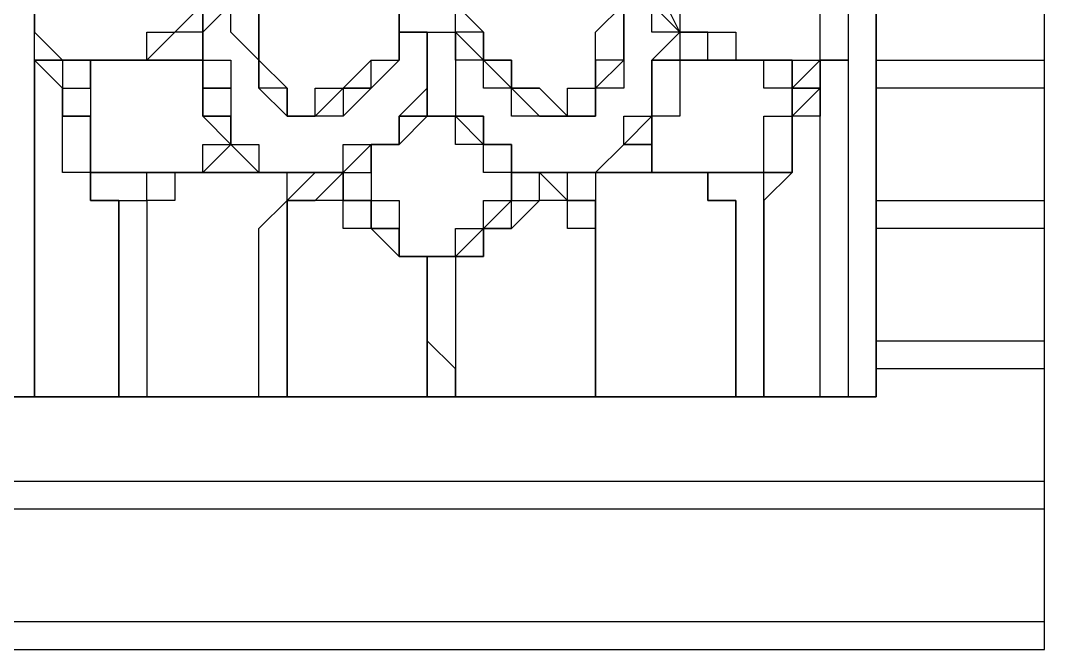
# Model space of a CAD drawing. Header units: millimetres. Extents: x 0 to 600, y 0 to 450.
# Drawn here: x 513.5 to 550, y 190 to 212.41 of the extents above; entities that cross this region are included whole.
import ezdxf

# ---------------------------------------------------------------- set-up
doc = ezdxf.new("R2010")
doc.units = ezdxf.units.MM
doc.layers.add('Engraving', color=1, linetype='Continuous')
doc.layers.add('External Cuts', color=5, linetype='Continuous')

# ---------------------------------------------------------------- blocks, each defined once
blk = doc.blocks.new('roof front')
for p, q in [((3, 15), (3, 66)), ((-153, 15), (3, 15))]:
    blk.add_line(p, q)

msp = doc.modelspace()

# ---------------------------------------------------------------- linework, layer by layer
at = {"layer": 'Engraving'}
for p, q in [((544, 212), (544, 223)), ((544, 221), (544, 212)), ((537, 212), (536, 214)), ((514, 212), (514, 213)), ((514, 213), (514, 212)), ((519, 212), (520, 213)), ((520, 213), (520, 212)), ((520, 212), (520, 213)), ((521, 213), (520, 212)), ((521, 212), (521, 213)), ((522, 213), (522, 212)), ((522, 212), (522, 213)), ((522, 213), (522, 212)), ((527, 213), (527, 212)), ((527, 212), (527, 213)), ((529, 212), (529, 213)), ((529, 213), (530, 212)), ((534, 212), (535, 213)), ((535, 212), (535, 213)), ((535, 213), (535, 212)), ((535, 213), (535, 212)), ((536, 213), (537, 212)), ((536, 212), (536, 213)), ((537, 213), (537, 212)), ((542, 212), (542, 213)), ((543, 213), (543, 212)), ((514, 211), (514, 212)), ((514, 212), (514, 212)), ((514, 212), (514, 212)), ((514, 212), (514, 212)), ((514, 212), (515, 211)), ((519, 212), (518, 211)), ((518, 211), (518, 212)), ((518, 212), (518, 212)), ((518, 212), (519, 212)), ((520, 212), (519, 212)), ((519, 212), (519, 212)), ((519, 212), (519, 212)), ((519, 212), (519, 212)), ((519, 212), (519, 212)), ((520, 211), (520, 212)), ((520, 212), (520, 212)), ((520, 212), (520, 212)), ((520, 212), (520, 212)), ((520, 212), (520, 212)), ((520, 212), (520, 211)), ((522, 211), (521, 212)), ((522, 212), (522, 212)), ((522, 212), (522, 211)), ((522, 211), (522, 212)), ((522, 212), (522, 212)), ((522, 212), (522, 211)), ((527, 211), (527, 212)), ((527, 212), (528, 212)), ((528, 212), (527, 212)), ((527, 212), (527, 211)), ((527, 212), (527, 212)), ((527, 212), (527, 212)), ((527, 212), (527, 211)), ((527, 211), (527, 212)), ((528, 212), (528, 212)), ((528, 212), (528, 212)), ((528, 212), (528, 212)), ((528, 212), (528, 212)), ((528, 212), (528, 211)), ((528, 211), (528, 212)), ((528, 212), (528, 212)), ((528, 212), (528, 212)), ((528, 212), (528, 212)), ((528, 211), (528, 212)), ((528, 212), (528, 212)), ((528, 212), (529, 212)), ((529, 212), (529, 212)), ((529, 212), (529, 212)), ((529, 212), (529, 212)), ((529, 212), (529, 212)), ((529, 212), (530, 211)), ((529, 211), (529, 212)), ((529, 212), (529, 212)), ((529, 212), (529, 212)), ((529, 212), (529, 212)), ((529, 212), (529, 211)), ((530, 212), (529, 212)), ((530, 211), (530, 212)), ((530, 212), (530, 212)), ((530, 212), (530, 211)), ((534, 211), (534, 212)), ((534, 212), (534, 212)), ((535, 211), (535, 212)), ((535, 212), (535, 212)), ((535, 212), (535, 211)), ((535, 212), (535, 211)), ((536, 211), (537, 212)), ((537, 212), (536, 212)), ((538, 212), (537, 212)), ((537, 212), (537, 212)), ((537, 212), (537, 212)), ((537, 212), (538, 212)), ((537, 212), (537, 211)), ((538, 211), (538, 212)), ((538, 212), (538, 212)), ((538, 212), (538, 212)), ((538, 212), (538, 212)), ((538, 212), (539, 212)), ((539, 212), (539, 211)), ((542, 211), (542, 212)), ((542, 212), (542, 212)), ((543, 212), (543, 211)), ((544, 212), (544, 199)), ((544, 199), (544, 212)), ((514, 206), (514, 211)), ((514, 211), (514, 211)), ((514, 211), (515, 211)), ((515, 210), (514, 211)), ((514, 211), (514, 210)), ((515, 211), (514, 211)), ((515, 211), (515, 210)), ((516, 211), (515, 211)), ((515, 211), (515, 211)), ((515, 211), (515, 211)), ((515, 211), (515, 211)), ((515, 211), (515, 211)), ((515, 211), (515, 211)), ((515, 211), (516, 211)), ((516, 210), (516, 211)), ((516, 211), (516, 211)), ((516, 211), (516, 211)), ((516, 211), (517, 211)), ((517, 211), (516, 211)), ((516, 211), (516, 211)), ((516, 211), (516, 211)), ((516, 211), (516, 211)), ((516, 211), (516, 211)), ((517, 211), (516, 211)), ((516, 211), (516, 210)), ((516, 211), (516, 211)), ((516, 211), (516, 211)), ((516, 211), (517, 211)), ((516, 211), (516, 211)), ((517, 211), (517, 211)), ((517, 211), (517, 211)), ((517, 211), (517, 211)), ((517, 211), (517, 211)), ((517, 211), (517, 211)), ((517, 211), (517, 211)), ((517, 211), (517, 211)), ((517, 211), (517, 211)), ((518, 211), (517, 211)), ((517, 211), (517, 211)), ((517, 211), (517, 211)), ((517, 211), (517, 211)), ((517, 211), (517, 211)), ((517, 211), (517, 211)), ((517, 211), (517, 211)), ((517, 211), (518, 211)), ((518, 211), (518, 211)), ((518, 211), (518, 211)), ((518, 211), (518, 211)), ((518, 211), (518, 211)), ((518, 211), (518, 211)), ((518, 211), (518, 211)), ((518, 211), (518, 211)), ((518, 211), (518, 211)), ((518, 211), (518, 211)), ((518, 211), (518, 211)), ((518, 211), (519, 211)), ((519, 211), (518, 211)), ((518, 211), (518, 211)), ((518, 211), (518, 211)), ((518, 211), (518, 211)), ((518, 211), (518, 211)), ((518, 211), (518, 211)), ((519, 211), (519, 211)), ((519, 211), (519, 211)), ((519, 211), (520, 211)), ((520, 211), (519, 211)), ((519, 211), (519, 211)), ((519, 211), (519, 211)), ((520, 211), (520, 211)), ((520, 211), (520, 211)), ((520, 211), (520, 210)), ((520, 210), (520, 211)), ((520, 211), (520, 211)), ((520, 211), (520, 211)), ((520, 210), (520, 211)), ((520, 211), (520, 211)), ((520, 211), (520, 211)), ((520, 211), (520, 211)), ((520, 211), (520, 211)), ((520, 211), (520, 211)), ((520, 211), (520, 211)), ((520, 211), (521, 211)), ((521, 211), (521, 211)), ((521, 211), (521, 210)), ((522, 211), (522, 211)), ((522, 211), (522, 210)), ((522, 210), (522, 211)), ((522, 211), (522, 211)), ((522, 210), (522, 211)), ((522, 211), (522, 211)), ((522, 211), (522, 211)), ((522, 211), (522, 211)), ((522, 211), (522, 211)), ((522, 211), (523, 210)), ((525, 210), (526, 211)), ((526, 210), (526, 211)), ((526, 211), (527, 211)), ((527, 211), (526, 210)), ((527, 211), (526, 210)), ((526, 211), (527, 211)), ((527, 211), (527, 211)), ((527, 211), (527, 211)), ((528, 211), (528, 209)), ((528, 210), (528, 211)), ((528, 210), (528, 211)), ((530, 211), (529, 211)), ((529, 211), (529, 210)), ((530, 211), (530, 211)), ((530, 211), (530, 211)), ((530, 211), (531, 210)), ((530, 210), (530, 211)), ((531, 211), (530, 211)), ((530, 211), (531, 211)), ((531, 210), (531, 211)), ((531, 211), (531, 210)), ((534, 210), (535, 211)), ((535, 211), (534, 211)), ((534, 211), (534, 210)), ((534, 210), (534, 211)), ((534, 211), (534, 211)), ((535, 211), (535, 211)), ((535, 211), (535, 210)), ((536, 210), (536, 211)), ((536, 211), (537, 211)), ((537, 211), (536, 211)), ((536, 211), (536, 211)), ((536, 211), (536, 211)), ((536, 211), (536, 210)), ((536, 210), (536, 211)), ((536, 211), (536, 211)), ((536, 211), (536, 211)), ((536, 211), (536, 211)), ((536, 211), (536, 211)), ((537, 211), (537, 211)), ((537, 211), (537, 211)), ((537, 211), (537, 211)), ((537, 211), (537, 211)), ((537, 211), (538, 211)), ((538, 211), (537, 211)), ((537, 211), (537, 211)), ((537, 211), (537, 211)), ((537, 211), (537, 211)), ((537, 211), (537, 210)), ((537, 211), (537, 211)), ((537, 211), (537, 211)), ((537, 211), (537, 211)), ((538, 211), (538, 211)), ((538, 211), (538, 211)), ((538, 211), (539, 211)), ((539, 211), (538, 211)), ((539, 211), (538, 211)), ((538, 211), (538, 211)), ((538, 211), (538, 211)), ((538, 211), (538, 211)), ((539, 211), (539, 211)), ((539, 211), (539, 211)), ((539, 211), (539, 211)), ((539, 211), (539, 211)), ((539, 211), (539, 211)), ((539, 211), (539, 211)), ((539, 211), (539, 211)), ((539, 211), (539, 211)), ((539, 211), (539, 211)), ((540, 211), (539, 211)), ((539, 211), (539, 211)), ((539, 211), (539, 211)), ((539, 211), (539, 211)), ((539, 211), (539, 211)), ((539, 211), (539, 211)), ((539, 211), (540, 211)), ((540, 211), (539, 211)), ((539, 211), (539, 211)), ((539, 211), (539, 211)), ((539, 211), (539, 211)), ((539, 211), (539, 211)), ((539, 211), (539, 211)), ((539, 211), (540, 211)), ((541, 211), (540, 211)), ((540, 211), (540, 211)), ((540, 211), (540, 211)), ((540, 211), (540, 211)), ((540, 211), (540, 211)), ((540, 211), (540, 211)), ((540, 211), (541, 211)), ((540, 210), (540, 211)), ((540, 211), (540, 211)), ((540, 211), (540, 211)), ((540, 211), (540, 211)), ((540, 211), (540, 211)), ((540, 211), (541, 211)), ((542, 211), (541, 210)), ((541, 210), (541, 211)), ((541, 211), (541, 211)), ((541, 211), (541, 211)), ((541, 211), (541, 210)), ((541, 211), (541, 211)), ((541, 211), (541, 211)), ((541, 211), (541, 211)), ((541, 211), (541, 211)), ((541, 211), (541, 211)), ((541, 211), (542, 211)), ((543, 211), (542, 211)), ((542, 211), (542, 211)), ((542, 211), (542, 211)), ((542, 211), (542, 211)), ((542, 211), (542, 211)), ((542, 210), (542, 211)), ((542, 211), (543, 211)), ((542, 210), (542, 211)), ((542, 211), (542, 211)), ((542, 211), (542, 210)), ((543, 211), (543, 211)), ((543, 211), (543, 211)), ((543, 211), (543, 209)), ((544, 211), (550, 211)), ((514, 210), (514, 209)), ((515, 210), (515, 210)), ((515, 210), (515, 210)), ((515, 210), (515, 209)), ((515, 209), (515, 210)), ((515, 210), (515, 210)), ((515, 210), (515, 210)), ((515, 209), (515, 210)), ((515, 210), (515, 210)), ((515, 210), (515, 210)), ((515, 210), (516, 210)), ((516, 210), (516, 210)), ((516, 210), (516, 210)), ((516, 210), (516, 210)), ((516, 210), (516, 210)), ((516, 210), (516, 209)), ((520, 210), (520, 210)), ((520, 210), (520, 210)), ((520, 210), (520, 210)), ((520, 210), (520, 210)), ((520, 210), (520, 210)), ((520, 210), (520, 209)), ((520, 209), (520, 210)), ((520, 210), (520, 210)), ((520, 210), (520, 210)), ((520, 210), (520, 210)), ((520, 210), (520, 210)), ((520, 209), (520, 210)), ((520, 210), (520, 210)), ((520, 210), (521, 210)), ((521, 210), (520, 210)), ((521, 210), (521, 210)), ((521, 210), (521, 210)), ((521, 210), (521, 210)), ((521, 210), (521, 210)), ((521, 210), (521, 210)), ((521, 210), (521, 210)), ((521, 210), (521, 209)), ((522, 210), (522, 210)), ((522, 210), (522, 210)), ((522, 210), (522, 210)), ((522, 210), (523, 209)), ((523, 209), (522, 210)), ((522, 210), (522, 210)), ((522, 210), (522, 210)), ((522, 210), (522, 210)), ((523, 210), (522, 210)), ((522, 210), (522, 210)), ((523, 209), (523, 210)), ((523, 210), (523, 210)), ((523, 210), (523, 210)), ((523, 210), (523, 210)), ((523, 210), (523, 209)), ((524, 209), (525, 210)), ((524, 209), (524, 210)), ((524, 210), (525, 210)), ((525, 210), (526, 210)), ((526, 210), (525, 209)), ((526, 210), (525, 210)), ((525, 210), (525, 210)), ((525, 210), (525, 209)), ((525, 210), (525, 210)), ((525, 210), (525, 210)), ((525, 210), (525, 210)), ((526, 210), (526, 210)), ((527, 209), (528, 210)), ((528, 210), (528, 210)), ((528, 209), (528, 210)), ((528, 210), (528, 210)), ((529, 210), (529, 210)), ((529, 210), (529, 210)), ((529, 210), (529, 209)), ((531, 210), (530, 210)), ((531, 210), (531, 210)), ((531, 210), (531, 210)), ((531, 210), (532, 209)), ((531, 209), (531, 210)), ((532, 210), (531, 210)), ((531, 210), (531, 210)), ((531, 210), (532, 210)), ((533, 209), (532, 210)), ((532, 210), (532, 210)), ((532, 210), (533, 209)), ((533, 209), (533, 210)), ((533, 210), (534, 210)), ((534, 209), (534, 210)), ((534, 210), (534, 210)), ((535, 210), (534, 210)), ((534, 210), (534, 209)), ((534, 210), (534, 210)), ((534, 210), (534, 209)), ((534, 210), (534, 210)), ((534, 210), (534, 210)), ((534, 210), (534, 210)), ((535, 210), (535, 210)), ((535, 210), (535, 210)), ((536, 209), (536, 210)), ((536, 210), (536, 210)), ((536, 210), (536, 210)), ((536, 210), (536, 210)), ((536, 210), (536, 210)), ((536, 210), (536, 210)), ((536, 210), (536, 210)), ((536, 210), (536, 210)), ((536, 210), (536, 210)), ((536, 210), (536, 210)), ((536, 210), (536, 209)), ((536, 209), (536, 210)), ((536, 210), (536, 210)), ((536, 210), (536, 210)), ((536, 210), (536, 210)), ((536, 210), (536, 210)), ((536, 210), (536, 210)), ((537, 210), (537, 210)), ((537, 210), (537, 210)), ((537, 210), (537, 210)), ((537, 210), (537, 210)), ((537, 210), (537, 209)), ((541, 210), (540, 210)), ((541, 210), (541, 210)), ((541, 210), (541, 210)), ((541, 210), (541, 210)), ((541, 210), (541, 209)), ((541, 209), (541, 210)), ((541, 210), (541, 210)), ((541, 210), (541, 210)), ((541, 210), (541, 210)), ((541, 210), (541, 210)), ((541, 209), (542, 210)), ((542, 210), (541, 210)), ((541, 210), (541, 210)), ((541, 210), (541, 210)), ((541, 210), (542, 210)), ((542, 209), (542, 210)), ((542, 210), (542, 210)), ((542, 210), (542, 210)), ((542, 210), (542, 210)), ((542, 210), (542, 210)), ((542, 210), (542, 209)), ((550, 210), (544, 210)), ((514, 209), (514, 205)), ((515, 209), (515, 209)), ((515, 209), (515, 209)), ((515, 209), (516, 209)), ((515, 208), (515, 209)), ((515, 209), (515, 209)), ((515, 209), (515, 209)), ((516, 209), (515, 209)), ((515, 209), (515, 209)), ((516, 209), (516, 208)), ((516, 208), (516, 209)), ((516, 209), (516, 209)), ((516, 209), (516, 209)), ((516, 209), (516, 209)), ((516, 209), (516, 209)), ((516, 209), (516, 209)), ((516, 209), (516, 209)), ((516, 209), (516, 209)), ((516, 209), (516, 209)), ((516, 209), (516, 208)), ((520, 209), (520, 209)), ((520, 209), (520, 209)), ((520, 209), (520, 209)), ((520, 209), (521, 209)), ((521, 208), (520, 209)), ((520, 209), (520, 209)), ((520, 209), (520, 209)), ((520, 209), (520, 209)), ((520, 209), (520, 209)), ((520, 209), (520, 209)), ((520, 209), (520, 209)), ((520, 209), (520, 209)), ((521, 209), (520, 209)), ((521, 209), (521, 209)), ((521, 209), (521, 209)), ((521, 209), (521, 208)), ((521, 208), (521, 209)), ((521, 209), (521, 209)), ((521, 209), (521, 209)), ((521, 209), (521, 209)), ((521, 209), (521, 209)), ((521, 209), (521, 209)), ((521, 209), (521, 209)), ((521, 209), (521, 209)), ((521, 209), (521, 208)), ((523, 209), (523, 209)), ((523, 209), (523, 209)), ((523, 209), (523, 209)), ((523, 209), (523, 209)), ((523, 209), (524, 209)), ((524, 209), (523, 209)), ((523, 209), (523, 209)), ((523, 209), (523, 209)), ((523, 209), (523, 209)), ((524, 209), (523, 209)), ((523, 209), (523, 209)), ((523, 209), (523, 209)), ((523, 209), (523, 209)), ((523, 209), (524, 209)), ((524, 209), (524, 209)), ((524, 209), (524, 209)), ((524, 209), (524, 209)), ((525, 209), (524, 209)), ((524, 209), (524, 209)), ((524, 209), (524, 209)), ((525, 209), (524, 209)), ((524, 209), (524, 209)), ((524, 209), (524, 209)), ((524, 209), (524, 209)), ((524, 209), (524, 209)), ((524, 209), (524, 209)), ((525, 209), (525, 209)), ((527, 208), (527, 209)), ((527, 209), (528, 209)), ((528, 209), (527, 208)), ((528, 209), (527, 209)), ((527, 209), (527, 209)), ((527, 209), (527, 209)), ((527, 209), (527, 208)), ((527, 208), (527, 209)), ((527, 209), (527, 209)), ((527, 209), (527, 209)), ((528, 209), (528, 209)), ((528, 209), (528, 209)), ((528, 209), (528, 209)), ((528, 209), (529, 209)), ((529, 209), (528, 209)), ((528, 209), (528, 209)), ((528, 209), (528, 209)), ((528, 209), (528, 209)), ((528, 209), (528, 209)), ((529, 209), (528, 209)), ((529, 209), (529, 209)), ((529, 209), (529, 209)), ((529, 209), (529, 209)), ((529, 209), (530, 208)), ((529, 208), (529, 209)), ((529, 209), (529, 209)), ((529, 209), (529, 209)), ((530, 209), (529, 209)), ((529, 209), (529, 209)), ((529, 209), (529, 209)), ((529, 209), (529, 209)), ((529, 209), (530, 209)), ((530, 208), (530, 209)), ((530, 209), (530, 209)), ((530, 209), (530, 209)), ((530, 209), (530, 208)), ((532, 209), (531, 209)), ((532, 209), (532, 209)), ((532, 209), (533, 209)), ((533, 209), (532, 209)), ((532, 209), (532, 209)), ((533, 209), (533, 209)), ((533, 209), (533, 209)), ((533, 209), (533, 209)), ((533, 209), (534, 209)), ((534, 209), (533, 209)), ((533, 209), (533, 209)), ((533, 209), (533, 209)), ((534, 209), (533, 209)), ((533, 209), (533, 209)), ((533, 209), (533, 209)), ((533, 209), (533, 209)), ((533, 209), (533, 209)), ((533, 209), (533, 209)), ((533, 209), (533, 209)), ((533, 209), (533, 209)), ((533, 209), (533, 209)), ((533, 209), (533, 209)), ((534, 209), (534, 209)), ((534, 209), (534, 209)), ((534, 209), (534, 209)), ((534, 209), (534, 209)), ((536, 209), (535, 208)), ((535, 208), (535, 209)), ((535, 209), (535, 209)), ((535, 209), (536, 209)), ((536, 208), (536, 209)), ((536, 209), (536, 209)), ((536, 209), (536, 209)), ((536, 209), (536, 209)), ((536, 209), (536, 209)), ((536, 209), (536, 209)), ((536, 209), (536, 209)), ((537, 209), (536, 209)), ((536, 209), (536, 209)), ((536, 209), (536, 209)), ((536, 209), (536, 208)), ((536, 209), (536, 209)), ((536, 209), (536, 209)), ((536, 209), (536, 209)), ((536, 209), (536, 209)), ((537, 209), (537, 209)), ((537, 209), (537, 209)), ((540, 208), (540, 209)), ((540, 209), (540, 209)), ((540, 209), (540, 209)), ((540, 209), (541, 209)), ((541, 209), (541, 209)), ((541, 209), (541, 209)), ((541, 209), (541, 209)), ((541, 209), (541, 209)), ((541, 209), (541, 208)), ((541, 209), (541, 209)), ((541, 209), (541, 209)), ((541, 209), (541, 209)), ((541, 208), (541, 209)), ((541, 209), (541, 209)), ((541, 209), (541, 209)), ((541, 209), (541, 209)), ((542, 209), (541, 209)), ((541, 209), (541, 208)), ((542, 205), (542, 209)), ((542, 209), (542, 209)), ((542, 209), (542, 209)), ((543, 209), (543, 205)), ((515, 207), (515, 208)), ((515, 208), (515, 208)), ((515, 208), (515, 208)), ((515, 208), (515, 208)), ((515, 208), (515, 208)), ((515, 208), (515, 208)), ((516, 208), (516, 208)), ((516, 208), (516, 208)), ((516, 208), (516, 208)), ((516, 208), (516, 208)), ((516, 208), (516, 207)), ((516, 207), (516, 208)), ((516, 208), (516, 208)), ((516, 208), (516, 208)), ((516, 208), (516, 208)), ((516, 208), (516, 208)), ((516, 208), (516, 208)), ((516, 208), (516, 208)), ((516, 208), (516, 208)), ((516, 208), (516, 208)), ((516, 208), (516, 208)), ((516, 208), (516, 207)), ((521, 208), (520, 207)), ((520, 207), (520, 208)), ((520, 208), (520, 208)), ((520, 208), (521, 208)), ((521, 208), (521, 208)), ((521, 208), (521, 208)), ((521, 208), (521, 208)), ((521, 208), (521, 208)), ((521, 208), (521, 208)), ((522, 207), (521, 208)), ((521, 208), (521, 208)), ((521, 208), (521, 208)), ((521, 208), (521, 208)), ((521, 208), (521, 208)), ((521, 208), (521, 208)), ((521, 208), (521, 208)), ((521, 208), (522, 208)), ((522, 208), (522, 208)), ((522, 208), (522, 207)), ((526, 208), (525, 207)), ((525, 207), (525, 208)), ((525, 208), (526, 208)), ((526, 207), (526, 208)), ((526, 208), (526, 208)), ((526, 208), (527, 208)), ((527, 208), (526, 208)), ((526, 208), (526, 207)), ((527, 208), (526, 208)), ((526, 208), (526, 208)), ((526, 208), (526, 208)), ((526, 208), (526, 208)), ((526, 208), (526, 208)), ((526, 208), (526, 208)), ((526, 208), (526, 208)), ((526, 208), (527, 208)), ((527, 208), (527, 208)), ((527, 208), (527, 208)), ((527, 208), (527, 208)), ((527, 208), (527, 208)), ((527, 208), (527, 208)), ((527, 208), (527, 208)), ((527, 208), (527, 208)), ((527, 208), (527, 208)), ((527, 208), (527, 208)), ((527, 208), (527, 208)), ((527, 208), (527, 208)), ((527, 208), (527, 208)), ((527, 208), (527, 208)), ((527, 208), (527, 208)), ((527, 208), (527, 208)), ((527, 208), (527, 208)), ((527, 208), (527, 208)), ((530, 208), (529, 208)), ((529, 208), (529, 208)), ((529, 208), (529, 208)), ((529, 208), (529, 208)), ((529, 208), (529, 208)), ((530, 208), (530, 208)), ((530, 208), (530, 208)), ((530, 208), (530, 208)), ((530, 208), (530, 208)), ((530, 208), (530, 208)), ((530, 208), (530, 208)), ((530, 208), (530, 208)), ((530, 208), (530, 208)), ((530, 208), (531, 208)), ((530, 207), (530, 208)), ((530, 208), (530, 208)), ((530, 208), (530, 208)), ((530, 208), (530, 208)), ((530, 208), (530, 208)), ((530, 208), (530, 208)), ((530, 208), (530, 208)), ((531, 208), (530, 208)), ((530, 208), (530, 208)), ((530, 208), (530, 208)), ((530, 208), (530, 208)), ((530, 208), (530, 208)), ((530, 208), (530, 208)), ((530, 208), (531, 208)), ((531, 208), (531, 207)), ((531, 207), (531, 208)), ((531, 208), (531, 208)), ((531, 208), (531, 208)), ((531, 208), (531, 208)), ((531, 208), (531, 207)), ((535, 208), (534, 207)), ((534, 207), (535, 208)), ((535, 208), (536, 208)), ((536, 208), (535, 208)), ((535, 208), (535, 208)), ((535, 208), (535, 208)), ((535, 208), (535, 208)), ((536, 207), (536, 208)), ((536, 208), (536, 208)), ((536, 208), (536, 208)), ((536, 208), (536, 208)), ((536, 208), (536, 208)), ((536, 208), (536, 208)), ((536, 208), (536, 208)), ((536, 208), (536, 208)), ((536, 208), (536, 207)), ((536, 208), (536, 208)), ((536, 208), (536, 208)), ((540, 207), (540, 208)), ((540, 208), (540, 208)), ((540, 208), (540, 208)), ((540, 208), (540, 208)), ((540, 208), (540, 208)), ((540, 208), (540, 208)), ((541, 208), (541, 208)), ((541, 208), (541, 208)), ((541, 208), (541, 208)), ((541, 208), (541, 208)), ((541, 208), (541, 208)), ((541, 208), (541, 207)), ((541, 207), (541, 208)), ((541, 208), (541, 208)), ((541, 208), (541, 208)), ((541, 208), (541, 208)), ((541, 208), (541, 208)), ((541, 208), (541, 208)), ((541, 208), (541, 208)), ((541, 208), (541, 208)), ((541, 208), (541, 208)), ((541, 208), (541, 208)), ((541, 208), (541, 207)), ((516, 207), (515, 207)), ((515, 207), (515, 207)), ((516, 207), (516, 207)), ((516, 207), (516, 207)), ((516, 207), (516, 206)), ((516, 206), (516, 207)), ((516, 207), (516, 207)), ((517, 207), (516, 207)), ((516, 207), (516, 207)), ((516, 207), (516, 207)), ((516, 207), (516, 207)), ((516, 207), (516, 207)), ((516, 207), (516, 207)), ((516, 207), (516, 207)), ((516, 207), (517, 207)), ((518, 207), (517, 207)), ((517, 207), (517, 207)), ((517, 207), (517, 207)), ((517, 207), (517, 207)), ((517, 207), (517, 207)), ((517, 207), (517, 207)), ((517, 207), (518, 207)), ((518, 206), (518, 207)), ((518, 207), (518, 207)), ((518, 207), (519, 207)), ((519, 207), (518, 207)), ((518, 207), (518, 207)), ((518, 207), (518, 207)), ((518, 207), (518, 207)), ((518, 207), (518, 207)), ((518, 207), (518, 207)), ((518, 207), (518, 207)), ((518, 207), (518, 207)), ((518, 207), (519, 207)), ((518, 207), (518, 207)), ((518, 207), (518, 207)), ((519, 207), (519, 207)), ((519, 207), (519, 207)), ((520, 207), (519, 207)), ((519, 207), (519, 207)), ((519, 207), (519, 207)), ((519, 207), (519, 207)), ((519, 207), (519, 207)), ((519, 207), (519, 207)), ((519, 207), (519, 207)), ((519, 207), (520, 207)), ((520, 207), (519, 207)), ((519, 207), (519, 207)), ((519, 207), (519, 207)), ((519, 207), (519, 206)), ((519, 207), (519, 207)), ((519, 207), (519, 207)), ((519, 207), (519, 207)), ((519, 207), (519, 207)), ((519, 207), (520, 207)), ((520, 207), (520, 207)), ((520, 207), (520, 207)), ((520, 207), (520, 207)), ((520, 207), (520, 207)), ((520, 207), (521, 207)), ((521, 207), (520, 207)), ((520, 207), (520, 207)), ((520, 207), (520, 207)), ((520, 207), (520, 207)), ((520, 207), (520, 207)), ((521, 207), (521, 207)), ((521, 207), (521, 207)), ((521, 207), (522, 207)), ((522, 207), (521, 207)), ((521, 207), (521, 207)), ((522, 207), (523, 207)), ((523, 207), (522, 207)), ((523, 207), (522, 207)), ((522, 207), (524, 207)), ((523, 207), (523, 207)), ((523, 207), (523, 207)), ((523, 207), (523, 207)), ((523, 207), (524, 207)), ((524, 207), (523, 206)), ((523, 206), (523, 207)), ((523, 207), (523, 207)), ((523, 207), (523, 207)), ((524, 207), (523, 207)), ((524, 207), (524, 207)), ((524, 207), (524, 207)), ((524, 206), (525, 207)), ((525, 207), (524, 207)), ((524, 207), (525, 207)), ((525, 207), (525, 206)), ((525, 206), (525, 207)), ((525, 207), (525, 207)), ((525, 207), (526, 207)), ((525, 207), (525, 207)), ((525, 207), (525, 207)), ((525, 207), (525, 207)), ((525, 207), (525, 207)), ((525, 207), (525, 207)), ((525, 207), (525, 207)), ((525, 207), (525, 207)), ((525, 207), (525, 207)), ((525, 207), (525, 207)), ((525, 207), (525, 207)), ((525, 207), (525, 207)), ((525, 207), (525, 207)), ((526, 207), (526, 207)), ((526, 207), (526, 207)), ((526, 207), (526, 207)), ((526, 207), (526, 207)), ((526, 207), (526, 207)), ((526, 207), (526, 207)), ((526, 207), (526, 206)), ((531, 207), (530, 207)), ((530, 207), (530, 207)), ((531, 207), (531, 207)), ((531, 207), (531, 207)), ((531, 207), (531, 207)), ((531, 207), (531, 206)), ((531, 206), (531, 207)), ((531, 207), (531, 207)), ((531, 207), (531, 207)), ((531, 207), (531, 207)), ((532, 207), (531, 207)), ((531, 207), (531, 207)), ((531, 207), (532, 207)), ((532, 206), (532, 207)), ((532, 207), (532, 207)), ((532, 207), (532, 207)), ((532, 207), (533, 206)), ((533, 207), (532, 207)), ((532, 207), (532, 207)), ((532, 207), (532, 207)), ((532, 207), (532, 207)), ((532, 207), (532, 207)), ((532, 207), (533, 207)), ((532, 207), (532, 207)), ((532, 207), (532, 207)), ((532, 207), (532, 207)), ((532, 207), (532, 207)), ((532, 207), (532, 207)), ((532, 207), (532, 207)), ((533, 206), (533, 207)), ((533, 207), (533, 207)), ((533, 207), (533, 207)), ((533, 207), (533, 207)), ((533, 207), (533, 207)), ((533, 207), (534, 207)), ((534, 207), (533, 207)), ((533, 207), (534, 207)), ((534, 207), (534, 207)), ((534, 207), (535, 207)), ((535, 207), (534, 207)), ((534, 207), (534, 207)), ((534, 207), (534, 207)), ((534, 207), (534, 206)), ((535, 207), (535, 207)), ((535, 207), (536, 207)), ((536, 207), (535, 207)), ((536, 207), (536, 207)), ((536, 207), (536, 207)), ((536, 207), (537, 207)), ((537, 207), (536, 207)), ((536, 207), (536, 207)), ((537, 207), (536, 207)), ((536, 207), (536, 207)), ((536, 207), (536, 207)), ((536, 207), (537, 207)), ((537, 207), (537, 207)), ((537, 207), (538, 207)), ((538, 207), (537, 207)), ((537, 207), (537, 207)), ((537, 207), (537, 207)), ((538, 207), (537, 207)), ((537, 207), (537, 207)), ((537, 207), (537, 207)), ((537, 207), (537, 207)), ((537, 207), (537, 207)), ((537, 207), (538, 207)), ((538, 207), (538, 207)), ((538, 207), (538, 207)), ((538, 207), (538, 207)), ((538, 207), (538, 207)), ((538, 207), (538, 207)), ((539, 207), (538, 207)), ((538, 207), (538, 207)), ((538, 207), (538, 207)), ((538, 207), (538, 207)), ((538, 207), (538, 207)), ((538, 207), (538, 206)), ((538, 206), (538, 207)), ((538, 207), (538, 207)), ((538, 207), (538, 207)), ((538, 207), (538, 207)), ((538, 207), (538, 207)), ((538, 207), (538, 207)), ((538, 207), (538, 207)), ((538, 207), (538, 207)), ((538, 207), (538, 207)), ((538, 207), (538, 207)), ((538, 207), (538, 207)), ((538, 207), (539, 207)), ((540, 207), (539, 207)), ((539, 207), (539, 207)), ((539, 207), (539, 207)), ((539, 207), (539, 207)), ((539, 207), (539, 207)), ((539, 207), (539, 207)), ((539, 207), (539, 207)), ((539, 207), (539, 207)), ((539, 207), (540, 207)), ((541, 207), (540, 207)), ((540, 207), (540, 207)), ((540, 207), (540, 207)), ((540, 207), (540, 207)), ((540, 207), (540, 207)), ((540, 207), (540, 207)), ((540, 207), (540, 207)), ((540, 207), (540, 207)), ((540, 207), (540, 207)), ((540, 207), (540, 207)), ((540, 207), (540, 207)), ((540, 206), (540, 207)), ((540, 207), (540, 207)), ((540, 207), (541, 207)), ((541, 207), (540, 206)), ((541, 207), (541, 207)), ((541, 207), (541, 207)), ((541, 207), (541, 207)), ((541, 207), (541, 207)), ((541, 207), (541, 207)), ((514, 200), (514, 206)), ((516, 206), (517, 206)), ((517, 206), (516, 206)), ((517, 206), (517, 206)), ((517, 206), (517, 206)), ((517, 206), (517, 205)), ((517, 203), (517, 206)), ((517, 206), (517, 206)), ((517, 203), (517, 206)), ((517, 206), (517, 206)), ((517, 206), (518, 206)), ((518, 206), (518, 206)), ((518, 206), (518, 206)), ((519, 206), (518, 206)), ((518, 206), (518, 206)), ((518, 206), (518, 206)), ((518, 206), (518, 205)), ((522, 205), (523, 206)), ((523, 206), (523, 206)), ((523, 206), (523, 206)), ((523, 206), (523, 206)), ((523, 206), (523, 206)), ((523, 206), (523, 205)), ((523, 206), (523, 206)), ((523, 206), (523, 206)), ((523, 206), (523, 206)), ((523, 205), (523, 206)), ((523, 206), (523, 206)), ((523, 206), (523, 206)), ((523, 206), (524, 206)), ((524, 206), (523, 206)), ((523, 206), (523, 205)), ((524, 206), (524, 206)), ((524, 206), (524, 206)), ((525, 206), (524, 206)), ((524, 206), (524, 206)), ((524, 206), (524, 206)), ((524, 206), (524, 206)), ((525, 206), (525, 206)), ((525, 206), (525, 206)), ((525, 206), (525, 206)), ((525, 206), (525, 206)), ((525, 206), (525, 206)), ((525, 206), (526, 206)), ((525, 205), (525, 206)), ((525, 206), (525, 206)), ((525, 206), (525, 206)), ((525, 206), (525, 206)), ((526, 206), (525, 206)), ((525, 206), (525, 206)), ((526, 206), (526, 205)), ((526, 205), (526, 206)), ((526, 206), (526, 206)), ((526, 206), (526, 206)), ((526, 206), (526, 206)), ((526, 206), (526, 206)), ((526, 206), (526, 206)), ((526, 206), (526, 206)), ((526, 206), (527, 206)), ((527, 206), (527, 205)), ((531, 206), (530, 205)), ((530, 205), (530, 206)), ((530, 206), (530, 206)), ((530, 206), (530, 206)), ((530, 206), (531, 206)), ((531, 205), (531, 206)), ((531, 206), (531, 206)), ((531, 206), (531, 206)), ((531, 206), (532, 206)), ((532, 206), (531, 205)), ((531, 206), (531, 206)), ((531, 206), (531, 206)), ((531, 206), (531, 206)), ((531, 206), (531, 206)), ((531, 206), (531, 206)), ((531, 206), (531, 206)), ((531, 206), (531, 206)), ((531, 206), (531, 206)), ((531, 206), (531, 206)), ((532, 206), (532, 206)), ((532, 206), (532, 206)), ((533, 206), (532, 206)), ((532, 206), (532, 206)), ((532, 206), (532, 206)), ((532, 206), (532, 206)), ((532, 206), (532, 206)), ((532, 206), (532, 206)), ((533, 206), (533, 206)), ((533, 206), (533, 206)), ((533, 206), (533, 206)), ((533, 206), (533, 206)), ((533, 206), (534, 206)), ((533, 205), (533, 206)), ((533, 206), (533, 206)), ((533, 206), (533, 206)), ((534, 206), (533, 206)), ((534, 206), (534, 206)), ((534, 206), (534, 205)), ((534, 205), (534, 206)), ((534, 206), (534, 206)), ((534, 206), (534, 206)), ((534, 206), (534, 206)), ((534, 206), (534, 205)), ((538, 206), (539, 206)), ((539, 206), (538, 206)), ((539, 206), (539, 206)), ((539, 206), (539, 203)), ((539, 203), (539, 206)), ((539, 206), (539, 206)), ((540, 205), (540, 206)), ((540, 206), (540, 206)), ((540, 206), (540, 206)), ((540, 206), (540, 206)), ((540, 206), (540, 203)), ((544, 206), (550, 206)), ((514, 205), (514, 201)), ((517, 205), (517, 203)), ((518, 205), (518, 203)), ((522, 202), (522, 205)), ((523, 205), (523, 205)), ((523, 205), (523, 202)), ((523, 204), (523, 205)), ((523, 205), (523, 205)), ((523, 205), (523, 205)), ((523, 205), (523, 205)), ((523, 205), (523, 205)), ((523, 205), (523, 202)), ((526, 205), (525, 205)), ((526, 205), (526, 205)), ((526, 205), (526, 205)), ((526, 205), (526, 205)), ((526, 205), (527, 205)), ((527, 204), (526, 205)), ((526, 205), (526, 205)), ((526, 205), (526, 205)), ((526, 205), (526, 205)), ((526, 205), (526, 205)), ((526, 205), (526, 205)), ((527, 205), (526, 205)), ((526, 205), (526, 205)), ((527, 205), (527, 205)), ((527, 205), (527, 205)), ((527, 205), (527, 204)), ((527, 204), (527, 205)), ((527, 205), (527, 205)), ((527, 205), (527, 205)), ((527, 205), (527, 205)), ((527, 205), (527, 205)), ((527, 205), (527, 205)), ((527, 205), (527, 205)), ((527, 205), (527, 205)), ((527, 205), (527, 205)), ((527, 205), (527, 205)), ((527, 205), (527, 205)), ((527, 205), (527, 205)), ((527, 205), (527, 205)), ((527, 205), (527, 204)), ((530, 205), (529, 204)), ((529, 204), (529, 205)), ((529, 205), (529, 205)), ((529, 205), (529, 205)), ((529, 205), (530, 205)), ((530, 204), (530, 205)), ((530, 205), (530, 205)), ((530, 205), (530, 205)), ((530, 205), (530, 205)), ((530, 205), (530, 205)), ((530, 205), (530, 205)), ((530, 205), (530, 205)), ((530, 205), (531, 205)), ((531, 205), (530, 205)), ((530, 205), (530, 205)), ((530, 205), (530, 205)), ((530, 205), (530, 205)), ((530, 205), (530, 205)), ((530, 205), (530, 204)), ((530, 205), (530, 205)), ((530, 205), (530, 205)), ((530, 205), (530, 205)), ((530, 205), (530, 205)), ((530, 205), (530, 205)), ((530, 205), (530, 205)), ((530, 205), (530, 205)), ((530, 205), (530, 205)), ((530, 205), (530, 205)), ((530, 205), (530, 205)), ((530, 205), (530, 205)), ((530, 205), (530, 205)), ((530, 205), (530, 205)), ((531, 205), (531, 205)), ((531, 205), (531, 205)), ((531, 205), (531, 205)), ((534, 205), (533, 205)), ((534, 205), (534, 205)), ((534, 205), (534, 202)), ((534, 202), (534, 205)), ((534, 202), (534, 205)), ((534, 205), (534, 205)), ((534, 205), (534, 204)), ((540, 203), (540, 205)), ((542, 201), (542, 205)), ((543, 205), (543, 201)), ((550, 205), (544, 205)), ((523, 202), (523, 204)), ((527, 204), (527, 204)), ((527, 204), (527, 204)), ((527, 204), (528, 204)), ((528, 204), (527, 204)), ((527, 204), (527, 204)), ((527, 204), (527, 204)), ((527, 204), (527, 204)), ((528, 204), (527, 204)), ((527, 204), (527, 204)), ((527, 204), (528, 204)), ((528, 204), (528, 204)), ((528, 204), (528, 204)), ((528, 204), (528, 201)), ((528, 203), (528, 204)), ((528, 204), (528, 204)), ((528, 204), (528, 204)), ((528, 201), (528, 204)), ((528, 204), (529, 204)), ((528, 204), (528, 204)), ((528, 204), (528, 204)), ((529, 204), (528, 204)), ((528, 204), (528, 204)), ((528, 204), (528, 204)), ((528, 204), (528, 204)), ((528, 204), (529, 204)), ((529, 204), (529, 204)), ((529, 204), (529, 204)), ((529, 204), (529, 204)), ((529, 204), (530, 204)), ((530, 204), (529, 204)), ((529, 204), (529, 204)), ((529, 204), (529, 204)), ((529, 204), (529, 204)), ((529, 204), (529, 199)), ((529, 204), (529, 204)), ((529, 204), (529, 204)), ((529, 204), (529, 204)), ((529, 204), (529, 204)), ((529, 204), (529, 204)), ((529, 204), (529, 204)), ((529, 204), (529, 204)), ((529, 204), (529, 204)), ((530, 204), (530, 204)), ((530, 204), (530, 204)), ((530, 204), (530, 204)), ((534, 204), (534, 202)), ((517, 203), (517, 200)), ((517, 199), (517, 203)), ((517, 200), (517, 203)), ((518, 203), (518, 199)), ((528, 201), (528, 203)), ((528, 203), (528, 203)), ((528, 203), (528, 203)), ((539, 203), (539, 199)), ((539, 199), (539, 203)), ((540, 200), (540, 203)), ((540, 203), (540, 199)), ((522, 199), (522, 202)), ((523, 202), (523, 200)), ((523, 200), (523, 202)), ((523, 202), (523, 199)), ((534, 202), (534, 200)), ((534, 199), (534, 202)), ((534, 200), (534, 202)), ((534, 202), (534, 199)), ((514, 201), (514, 200)), ((528, 201), (528, 200)), ((528, 199), (528, 201)), ((529, 200), (528, 201)), ((542, 200), (542, 201)), ((543, 201), (543, 200)), ((544, 201), (550, 201)), ((514, 199), (514, 200)), ((514, 200), (514, 199)), ((517, 200), (517, 199)), ((517, 199), (517, 200)), ((523, 200), (523, 199)), ((523, 199), (523, 200)), ((528, 200), (528, 199)), ((529, 199), (529, 200)), ((534, 200), (534, 199)), ((534, 199), (534, 200)), ((540, 199), (540, 200)), ((542, 199), (542, 200)), ((543, 200), (543, 199)), ((550, 200), (544, 200)), ((528, 199), (513, 199)), ((513, 199), (515, 199)), ((514, 199), (514, 199)), ((514, 199), (514, 199)), ((514, 199), (514, 199)), ((516, 199), (514, 199)), ((514, 199), (514, 199)), ((514, 199), (514, 199)), ((514, 199), (515, 199)), ((515, 199), (528, 199)), ((515, 199), (516, 199)), ((517, 199), (516, 199)), ((516, 199), (517, 199)), ((517, 199), (517, 199)), ((517, 199), (517, 199)), ((518, 199), (517, 199)), ((517, 199), (517, 199)), ((520, 199), (518, 199)), ((518, 199), (518, 199)), ((518, 199), (520, 199)), ((522, 199), (520, 199)), ((520, 199), (522, 199)), ((523, 199), (522, 199)), ((523, 199), (523, 199)), ((526, 199), (523, 199)), ((523, 199), (523, 199)), ((523, 199), (523, 199)), ((523, 199), (523, 199)), ((523, 199), (526, 199)), ((527, 199), (526, 199)), ((526, 199), (528, 199)), ((528, 199), (527, 199)), ((544, 199), (528, 199)), ((528, 199), (539, 199)), ((528, 199), (528, 199)), ((529, 199), (529, 199)), ((531, 199), (529, 199)), ((529, 199), (529, 199)), ((529, 199), (529, 199)), ((529, 199), (529, 199)), ((529, 199), (529, 199)), ((529, 199), (531, 199)), ((533, 199), (531, 199)), ((531, 199), (534, 199)), ((534, 199), (533, 199)), ((534, 199), (534, 199)), ((535, 199), (534, 199)), ((534, 199), (534, 199)), ((534, 199), (534, 199)), ((534, 199), (537, 199)), ((537, 199), (535, 199)), ((539, 199), (537, 199)), ((537, 199), (539, 199)), ((539, 199), (544, 199)), ((541, 199), (540, 199)), ((540, 199), (540, 199)), ((540, 199), (540, 199)), ((540, 199), (540, 199)), ((540, 199), (541, 199)), ((542, 199), (541, 199)), ((541, 199), (542, 199)), ((543, 199), (542, 199)), ((542, 199), (542, 199)), ((542, 199), (542, 199)), ((542, 199), (542, 199)), ((542, 199), (542, 199)), ((542, 199), (542, 199)), ((543, 199), (543, 199)), ((544, 199), (544, 199)), ((544, 199), (544, 199)), ((544, 199), (544, 199)), ((544, 199), (544, 199)), ((394, 196), (550, 196)), ((550, 195), (394, 195)), ((394, 191), (550, 191))]:
    msp.add_line(p, q, dxfattribs=at)

# ---------------------------------------------------------------- block references
at = {"layer": 'External Cuts'}
msp.add_blockref('roof front', (547, 175), dxfattribs=at)

doc.saveas('drawing.dxf')
